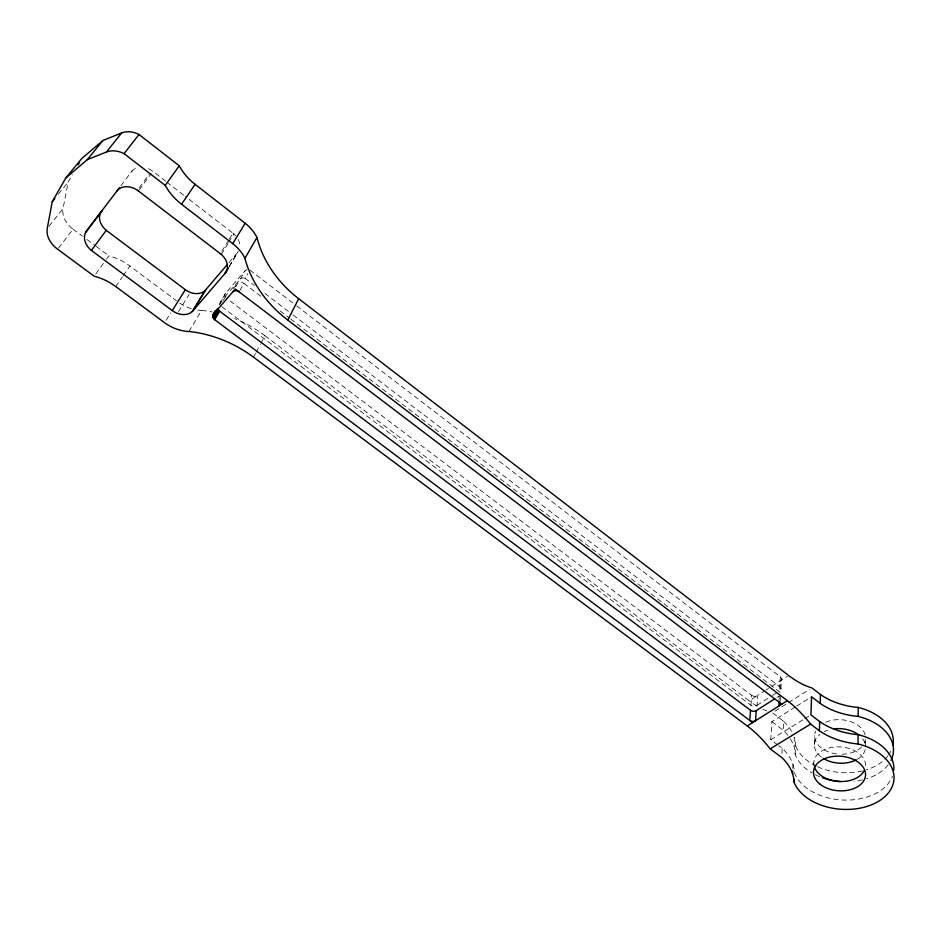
<?xml version="1.0" encoding="UTF-8"?>
<svg xmlns="http://www.w3.org/2000/svg" width="941" height="941" viewBox="0 0 941 941"><rect width="100%" height="100%" fill="white"/><g stroke="black" fill="none" stroke-linecap="round" stroke-linejoin="round"><path stroke-width="0.71" stroke-dasharray="4.71 3.53" d="M813.694 765.398L813.777 762.751M814.365 744.554L814.647 735.615M795.145 754.388L795.545 745.46A57.26 38.828 6.8 0 0 794.71 739.155L794.204 737.391L794.31 748.083A57.589 38.852 6.9 0 1 795.145 754.388A49.967 33.617 3.9 0 0 812.095 773.008M792.793 768.409L792.969 764.457A58.977 39.357 7 0 0 782.194 748.248L778.76 745.684M781.924 753.518L782.194 748.248M787.805 735.25A58.295 39.322 6.9 0 0 783.159 730.157L783.63 721.265L772.385 712.772L787.194 703.445M780.23 701.186L780.548 695.364M780.912 688.871L781.465 678.896M780.312 676.802A4.07 2.858 5.2 0 1 780.254 680.849L779.689 690.823A4.093 2.858 5.3 0 0 779.748 686.777L780.312 676.802L294.192 304.014M778.972 700.539L779.301 694.729M777.619 744.825L770.75 739.685L771.843 721.641L795.427 706.879M221.794 306.719L750.942 705.279A4.035 2.799 6.1 0 0 756.999 705.327L757.705 695.364L764.868 690.753M750.942 705.279L751.694 695.328L229.004 300.155M49.014 226.193L63.059 208.608L68.128 182.189L72.41 174.744M253.541 357.192L255.552 353.393M256.223 352.134L260.245 344.535M260.916 343.277L264.939 335.678A98.746 73.727 28.1 0 0 234.65 318.623M247.189 269.679A4.681 3.693 31.3 0 0 245.095 270.785L225.487 293.369L220.218 302.249A4.658 3.611 30.8 0 1 220.606 301.685L240.296 279.042A4.729 3.705 31.1 0 1 245.142 278.301L247.859 273.584M239.79 290.663L243.966 283.417L261.469 296.756M235.638 286.993L237.732 283.37A4.74 3.717 31 0 1 243.966 283.417M240.296 279.042L245.095 270.785M229.369 266.138L237.367 252.753M229.263 266.644L238.355 251.141M188.965 331.491L201.621 310.377A98.746 73.727 28.1 0 1 212.231 311.965M221.335 254.423L227.981 243.578M228.71 242.366L233.874 233.933M221.841 251.271L228.498 240.437M229.239 239.226L232.933 233.203L185.365 196.457M178.472 311.612L189.153 294.368M166.157 320.234L170.791 312.824M115.708 286.534L122.389 276.877M123.224 275.666L129.905 266.009L176.567 300.849M95.829 273.949L105.58 260.363M106.404 259.234L108.838 255.846A46.344 34.441 33.6 0 1 129.905 266.009M139.303 189.835L151.183 173.673M139.15 187.906L150.207 172.921M120.93 185.706L132.258 170.744M58.495 248.106L73.092 229.192A21.208 15.938 36.9 0 1 63.059 208.608M58.413 194.128L68.128 182.189M228.981 262.574L237.979 252.047M219.265 304.59L222.041 301.402M222.958 300.344L226.652 296.097M233.121 288.675L237.732 283.37M264.939 335.678L749.201 700.845L757.705 695.364L756.893 695.881A4.011 2.799 6 0 1 751.694 695.328M766.068 689.988L768.456 688.447M771.985 686.165L787.429 676.238M756.999 705.327L771.373 696.14M772.561 695.375L777.313 692.341M776.96 697.422L779.395 695.87M788.429 702.656L809.401 689.435M796.662 706.103L811.565 696.775M770.75 739.685L803.626 719.394M804.837 718.642L809.707 715.63M73.092 229.192L82.314 236.073M86.925 239.508L95.006 245.53M96.158 246.389L108.838 255.846M771.843 721.641L783.159 730.157M280.124 311L289.463 318.117M290.628 319.011L729.299 653.56M730.463 654.442L779.466 691.811A4.105 2.858 5.3 0 1 780.501 693.164M245.142 278.301L254.47 285.429M264.986 293.463L291.828 313.976M292.992 314.859L779.748 686.777M249.894 270.043L293.027 303.12M165.651 181.225L152.889 171.368A16.667 12.962 37.5 0 0 146.525 168.004M166.804 182.119L184.213 195.563M792.969 764.457L793.486 766.233A58.271 38.899 7 0 1 794.345 772.549A50.567 33.664 4 0 0 843.383 800.05A50.567 33.664 4 0 0 892.374 776.36M813.918 765.009A25.925 17.291 4.1 0 1 838.854 746.872A25.925 17.291 4.1 0 1 865.52 765.986M131.681 171.509A16.667 12.962 37.5 0 1 137.398 167.686M232.933 233.203A16.091 12.704 33.3 0 1 235.956 236.097M238.202 239.449A16.091 12.704 33.3 0 1 239.814 246.601M790.311 738.838A58.295 39.322 6.9 0 1 793.792 746.307M888.163 764.833A49.967 33.617 3.9 0 1 866.355 778.842M862.474 779.913A49.967 33.617 3.9 0 1 854.287 781.324M819.764 776.76A49.967 33.617 3.9 0 1 813.365 773.725M857.239 759.305A25.619 17.267 3.9 0 0 865.508 747.636L865.497 738.626A25.466 17.244 3.8 0 1 864.332 743.025M821.328 757.093A25.619 17.267 3.9 0 1 820.034 734.333M824.351 731.639A25.619 17.267 3.9 0 1 827.739 730.275M862.603 738.756A25.619 17.267 3.9 0 1 864.92 743.108M890.845 751.236A49.673 33.594 3.8 0 1 888.822 754.67M888.022 755.776A49.673 33.594 3.8 0 1 866.343 769.809M862.474 770.879A49.673 33.594 3.8 0 1 817.576 766.739M816.247 766.115A49.673 33.594 3.8 0 1 795.545 745.46M783.63 721.265A57.954 39.299 6.8 0 1 792.722 733.627M201.621 310.377A34.993 27.007 32.4 0 1 197.528 310.024M191.317 308.636A34.993 27.007 32.4 0 1 179.531 302.99M861.533 747.013A25.466 17.244 3.8 0 1 841.772 754.247M836.514 753.917A25.466 17.244 3.8 0 1 815.671 731.204M825.669 722.194A25.466 17.244 3.8 0 1 851.676 721.994A25.466 17.244 3.8 0 1 865.508 737.497M766.821 710.973A72.304 36.911 55.4 0 1 762.998 709.326M757.129 706.185A72.304 36.911 55.4 0 1 749.201 700.845M224.97 296.415A4.623 3.599 31 0 1 225.487 293.369M219.994 304.366A4.658 3.611 30.8 0 1 219.982 302.908"/><path stroke-width="1.41" d="M892.903 745.166A49.673 33.594 3.8 0 0 858.192 707.432A62.388 43.909 2.3 0 1 820.458 694.505L811.871 687.883A73.692 35.923 55.1 0 1 788.617 675.462L298.72 298.744A107.944 89.701 29.6 0 1 257.022 237.744L256.964 237.485A35.711 28.206 33.1 0 0 245.142 223.24L195.116 184.365A50.108 40.463 37.6 0 1 179.237 165.804L139.009 134.481A21.996 17.138 39 0 0 121.648 132.952L102.898 140.503L81.691 158.606L65.858 177.908L52.225 201.715L47.262 228.392A21.619 16.068 36.3 0 0 57.636 249.224L94.194 276.219A47.238 34.676 33.1 0 1 115.708 286.534L164.616 322.692A35.676 27.207 31.9 0 0 188.965 331.491A100.569 74.127 27.7 0 1 253.541 357.192L747.272 725.982A79.914 43.533 58.3 0 1 770.197 748.871L781.712 757.458A59.318 39.381 7.1 0 1 792.557 773.69L793.075 775.466A58.613 38.91 7.1 0 1 793.933 781.795A50.873 33.688 4.1 0 0 878.188 801.532A50.873 33.688 4.1 0 0 858.063 743.978L858.098 734.674A63.553 44.074 2.7 0 1 819.67 721.559L810.93 714.878L811.565 696.775L820.199 703.409A62.776 43.968 2.4 0 0 858.157 716.407A49.967 33.617 3.9 0 1 891.009 760.293M858.157 716.407L858.192 707.432M858.063 743.978A63.953 44.121 2.8 0 1 819.411 730.792L819.67 721.559M820.199 703.409L820.458 694.505M793.933 781.795L794.051 779.148M792.557 773.69L792.675 771.044M779.066 701.692L778.819 706.056A4.14 2.87 5.4 0 0 778.889 701.986M774.525 698.975L756.246 710.608L755.517 720.771A4.082 2.799 6.2 0 1 749.765 720.441L750.53 710.279L219.676 311.2L217.747 308.413L212.76 316.929L214.713 319.728L752.635 722.582M212.76 316.929L212.854 314.964L215.489 310.506M819.411 730.792L810.601 724.1A81.596 42.521 57.8 0 0 787.323 700.68L287.723 320.034L298.72 298.744M78.115 164.816L79.55 162.334M214.713 319.728L219.676 311.2M213.148 317.952L218.136 309.424M213.819 318.905L218.794 310.377M212.654 315.917L215.501 311.048M287.723 320.034A110.121 90.548 29 0 1 244.919 258.328L256.964 237.485M227.181 269.796L225.005 273.443A16.409 12.809 32.7 0 0 220.37 253.682M228.534 267.856L225.617 272.725L192.352 311.495L205.067 290.546L227.11 264.762M244.86 258.069A36.417 28.442 32.6 0 0 232.745 243.648L245.142 223.24M212.854 314.964L235.297 288.981L781.771 704.186M172.262 310.589L185.33 289.687A15.75 12.151 32.4 0 0 205.656 289.852L192.952 310.801A16.056 12.245 31.9 0 1 172.262 310.589L91.395 250.447A16.656 12.527 35.7 0 1 86.901 230.604M232.745 243.648L181.554 204.232L195.116 184.365M181.554 204.232A51.132 40.886 36.9 0 1 165.251 185.424L179.237 165.804M91.395 250.447L106.251 230.322A16.338 12.421 36.3 0 1 101.981 210.69L85.866 231.956L119.472 187.624M65.858 177.908L87.325 159.641L106.368 152.054A22.443 17.303 38.4 0 1 124.071 153.642L139.009 134.481M106.368 152.054L121.648 132.952M87.325 159.641L102.898 140.503M52.225 201.715L54.884 198.469M747.272 725.982L787.323 700.68M770.197 748.871L810.601 724.1M106.251 230.322L185.33 289.687M137.445 190.211L221.335 254.423M124.071 153.642L165.251 185.424M116.86 191.082A16.997 13.08 36.9 0 1 138.456 190.988M858.098 734.674A50.567 33.664 4 0 1 893.774 770.15M864.344 770.397A25.925 17.291 4.1 0 1 838.76 781.465A25.925 17.291 4.1 0 1 814.494 767.256M840.125 781.512A49.967 33.617 3.9 0 1 822.305 777.725M856.239 759.857A25.619 17.267 3.9 0 1 823.246 758.399M834.032 728.887A25.619 17.267 3.9 0 1 858.721 734.886M232.827 291.816A4.776 3.729 30.8 0 1 239.096 291.875M756.246 710.608A4.046 2.799 6.1 0 1 750.53 710.279M820.305 784.406A26.077 17.303 4.2 0 0 864.356 779.736A26.077 17.303 4.2 0 0 833.891 756.352A26.077 17.303 4.2 0 0 820.305 784.406"/></g></svg>
